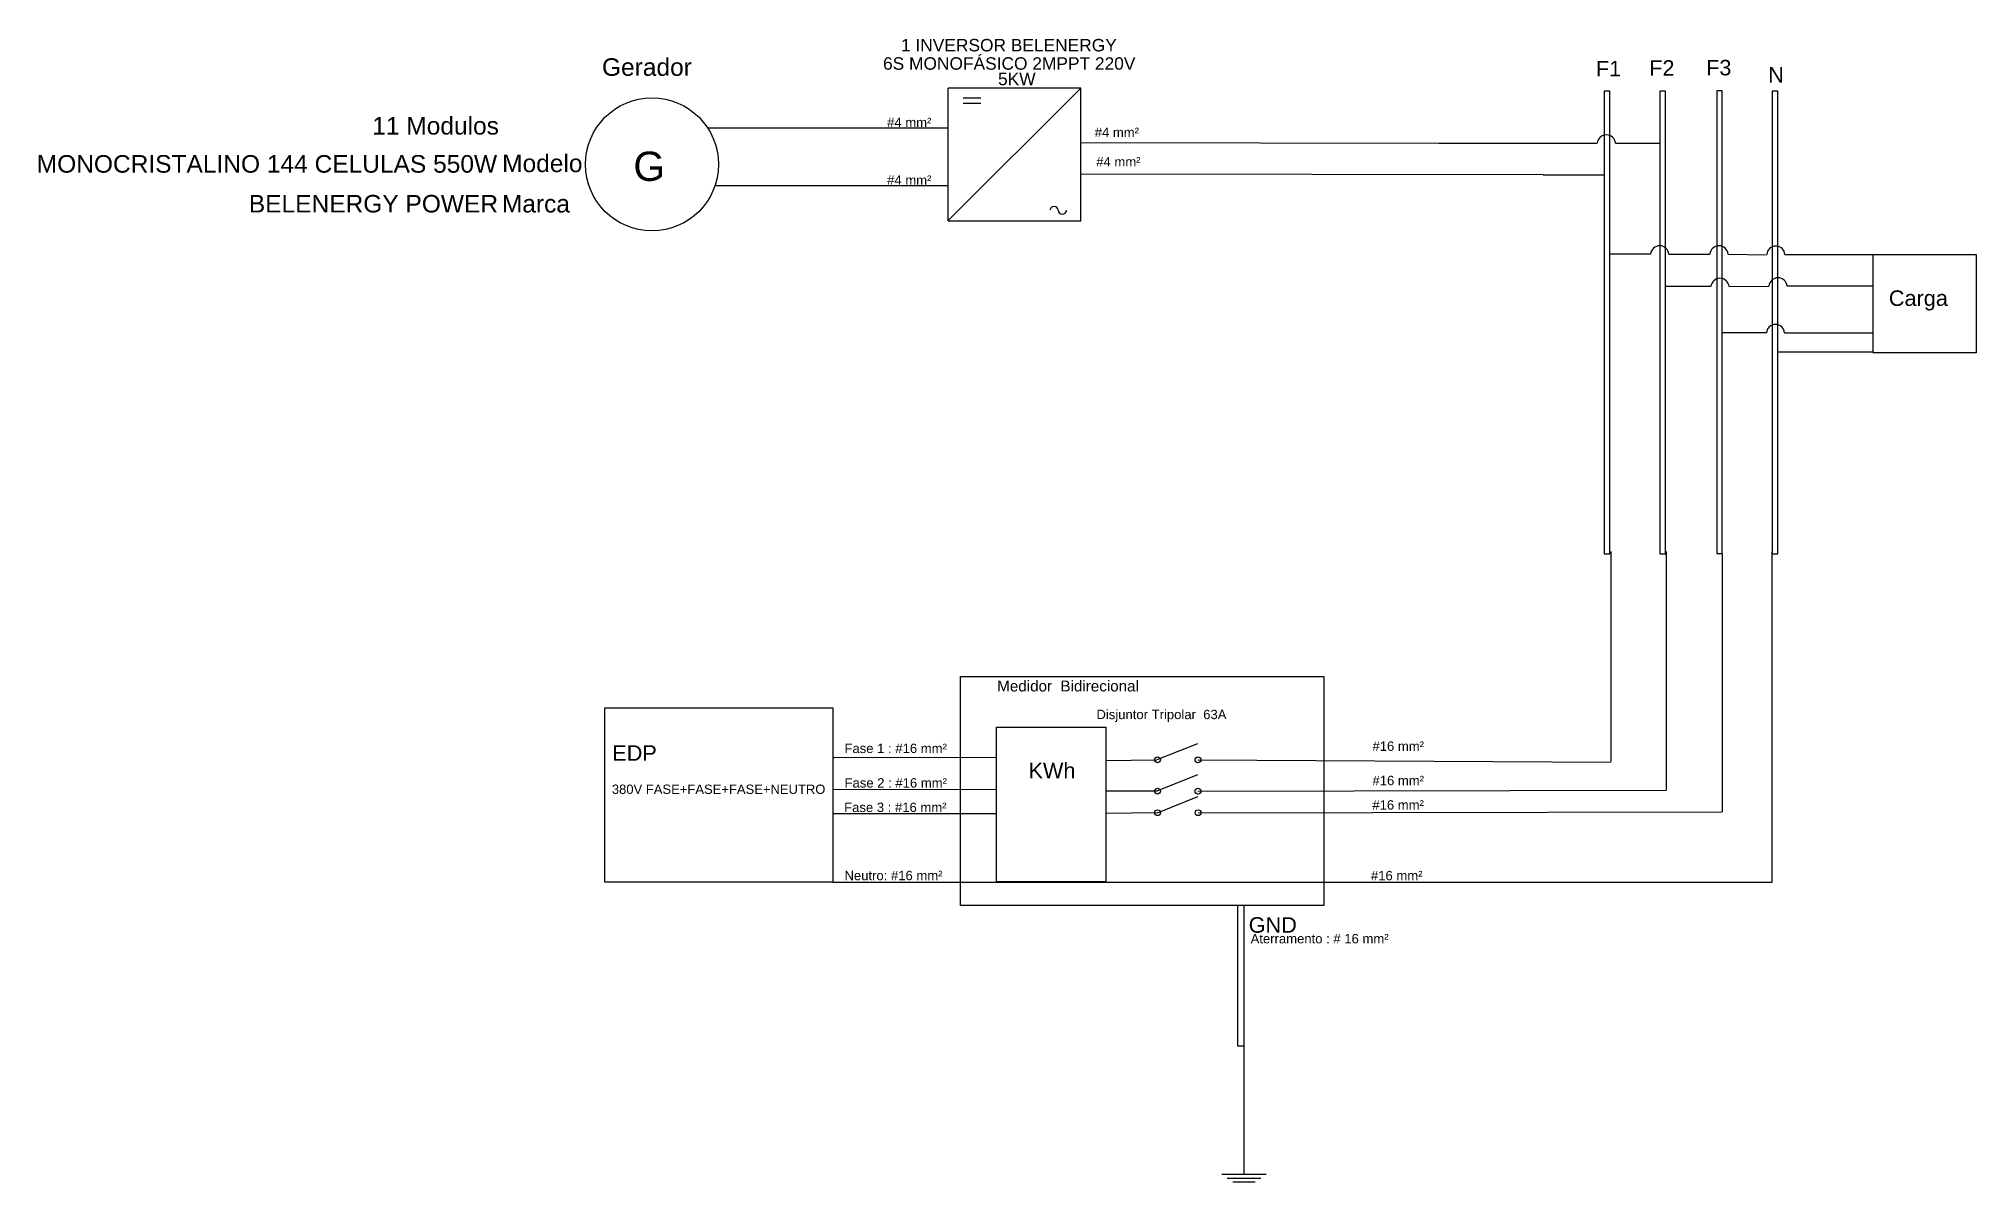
# Model space of a CAD drawing. Header units: millimetres. Extents: x 2373 to 31770, y 921 to 18267.
import ezdxf

# ---------------------------------------------------------------- set-up
doc = ezdxf.new("R2010")
doc.units = ezdxf.units.MM
doc.styles.add('arial', font='arial.ttf')
doc.styles.get("Standard").update_dxf_attribs({"font": 'arial.ttf'})

msp = doc.modelspace()

# ---------------------------------------------------------------- linework, layer by layer
for p, q in [((18184, 17516), (16172, 17516)), ((18184, 17516), (16172, 15508)), ((16172, 15506), (16172, 17516)), ((16399, 17373), (16668, 17373)), ((18184, 15506), (18184, 17516)), ((26127, 17473), (26127, 10453)), ((26211, 17473), (26127, 17473)), ((26211, 10453), (26211, 17473)), ((26970, 17473), (26970, 11572)), ((27054, 17473), (26970, 17473)), ((26970, 17473), (26970, 10453)), ((27054, 17473), (26970, 17473)), ((27054, 11572), (27054, 17473)), ((27054, 10453), (27054, 17473)), ((27833, 17479), (27833, 11577)), ((27917, 17479), (27833, 17479)), ((27833, 17479), (27833, 10459)), ((27917, 17479), (27833, 17479)), ((27917, 11577), (27917, 17479)), ((27917, 10459), (27917, 17479)), ((28674, 17472), (28674, 11571)), ((28759, 17472), (28674, 17472)), ((28674, 17472), (28674, 10452)), ((28759, 17472), (28674, 17472)), ((28759, 11571), (28759, 17472)), ((28759, 10452), (28759, 17472)), ((16399, 17290), (16668, 17290)), ((16172, 16911), (12525, 16911)), ((23618, 16678), (18184, 16688)), ((26013, 16678), (23618, 16678)), ((26297, 16682), (26971, 16682)), ((25198, 16201), (18184, 16211)), ((25198, 16201), (26125, 16201)), ((16172, 16036), (12634, 16036)), ((16172, 15506), (18184, 15506)), ((26827, 15001), (26211, 15001)), ((27106, 15001), (27727, 15001)), ((28004, 15001), (28590, 14992)), ((28867, 14996), (30136, 14996)), ((30136, 14996), (30204, 14996)), ((27743, 14507), (27051, 14511)), ((28021, 14507), (28624, 14513)), ((28901, 14517), (29860, 14517)), ((29860, 14517), (30204, 14517)), ((28586, 13806), (27917, 13806)), ((28863, 13806), (30204, 13806)), ((28759, 13516), (30204, 13516)), ((26127, 10453), (26211, 10453)), ((26224, 10487), (26224, 7305)), ((26970, 10453), (27054, 10453)), ((27067, 10487), (27067, 6868)), ((27833, 10459), (27917, 10459)), ((27917, 10459), (27917, 6538)), ((28672, 5474), (28676, 10485)), ((28674, 10452), (28759, 10452)), ((14425, 7365), (14420, 7365)), ((14425, 7365), (14440, 7365)), ((16905, 7361), (14440, 7365)), ((19955, 7573), (19339, 7327)), ((19338, 7325), (18560, 7315)), ((19955, 7101), (19339, 6854)), ((19962, 7329), (26224, 7292)), ((14425, 6878), (14420, 6878)), ((16905, 6876), (14425, 6878)), ((19340, 6854), (18566, 6855)), ((19956, 6769), (19341, 6522)), ((19962, 6854), (27067, 6868)), ((14425, 6515), (16905, 6515)), ((19342, 6523), (18564, 6513)), ((19966, 6525), (27913, 6538)), ((14420, 5474), (28672, 5474))]:
    msp.add_line(p, q)
at = {"color": 3}
for p, q in [((20559, 5122), (20559, 2990)), ((20660, 2990), (20660, 5122)), ((20559, 2989), (20660, 2989)), ((20660, 1048), (20660, 2990)), ((20997, 1039), (20323, 1039)), ((20913, 980), (20407, 980)), ((20829, 921), (20491, 921))]:
    msp.add_line(p, q, dxfattribs=at)
for points in [[(30204, 14996), (31770, 14996), (31770, 13504), (30204, 13504)], [(16358, 8592), (21872, 8592), (21872, 5120), (16358, 5120)], [(10963, 8119), (14420, 8119), (14420, 5474), (10963, 5474)], [(16905, 7822), (18566, 7822), (18566, 5476), (16905, 5476)]]:
    msp.add_lwpolyline(points, close=True)
for centre, radius in [((11678, 16362), 1009), ((19347, 7329), 44), ((19962, 7329), 44), ((19347, 6854), 44), ((19962, 6854), 44), ((19350, 6527), 44), ((19963, 6527), 44)]:
    msp.add_circle(centre, radius)
for centre, radius, start, end in [((26158, 16670), 139, 4.8421, 175.1489), ((17779, 15661), 63.4, 3.9496, 176.0504), ((17905, 15669), 63.4, 183.9496, 356.0504), ((26968, 14989), 139, 4.8264, 175.1736), ((27866, 14989), 139, 4.8264, 175.1736), ((28729, 14981), 139, 4.8264, 175.1489), ((28729, 14984), 139, 4.8264, 175.1489), ((27882, 14495), 139, 4.8264, 175.1736), ((28763, 14502), 139, 4.8264, 175.1489), ((28724, 13794), 139, 4.8264, 175.1736)]:
    msp.add_arc(centre, radius, start, end)

# ---------------------------------------------------------------- texts
for s, height, p in [('1 INVERSOR BELENERGY', 188.29, (15456, 18076)), ('6S MONOFÁSICO 2MPPT 220V', 188.29, (15183, 17798)), ('F1', 235.4, (25999, 17697)), ('F2', 235.4, (26808, 17706)), ('F3', 235.4, (27671, 17712)), ('5KW ', 188.3, (16928, 17563)), ('N', 235, (28614, 17602)), ('#4 mm²', 142, (15245, 16927)), ('#4 mm²', 142, (18395, 16776)), ('G', 444, (11394, 16111)), ('#4 mm²', 142, (18418, 16330)), ('#4 mm²', 142, (15245, 16052)), ('Carga', 235.4, (30444, 14215)), ('Medidor  Bidirecional', 164.76, (16916, 8366)), ('Disjuntor Tripolar  63A', 141.98, (18421, 7946)), ('EDP', 235.4, (11075, 7314)), ('Fase 1 : #16 mm²', 141.98, (14598, 7432)), ('#16 mm²', 142, (22609, 7465)), ('KWh', 235.4, (17390, 7048)), ('#16 mm²', 142, (22609, 6944)), ('380V FASE+FASE+FASE+NEUTRO', 141.22, (11069, 6812)), ('Fase 2 : #16 mm²', 141.98, (14599, 6908)), ('Fase 3 : #16 mm²', 141.98, (14593, 6537)), ('#16 mm²', 142, (22607, 6574)), ('Neutro: #16 mm²', 141.98, (14598, 5503)), ('#16 mm²', 142, (22586, 5502)), ('GND', 235.4, (20731, 4706)), ('Aterramento : # 16 mm²', 141.98, (20760, 4545))]:
    msp.add_text(s, height=height).set_placement(p)
at = {"style": 'arial'}
for s, p in [('Gerador ', (10919, 17705)), ('Modelo', (9404, 16245)), ('Marca', (9400, 15632))]:
    msp.add_text(s, height=266.2, dxfattribs=at).set_placement(p)
at = {"color": 2, "style": 'arial'}
for s, height, p in [('11 Modulos', 266.2, (7433, 16814)), ('MONOCRISTALINO 144 CELULAS 550W', 266.22, (2343, 16236)), ('BELENERGY POWER', 266.22, (5561, 15632))]:
    msp.add_text(s, height=height, dxfattribs=at).set_placement(p)

doc.saveas('drawing.dxf')
